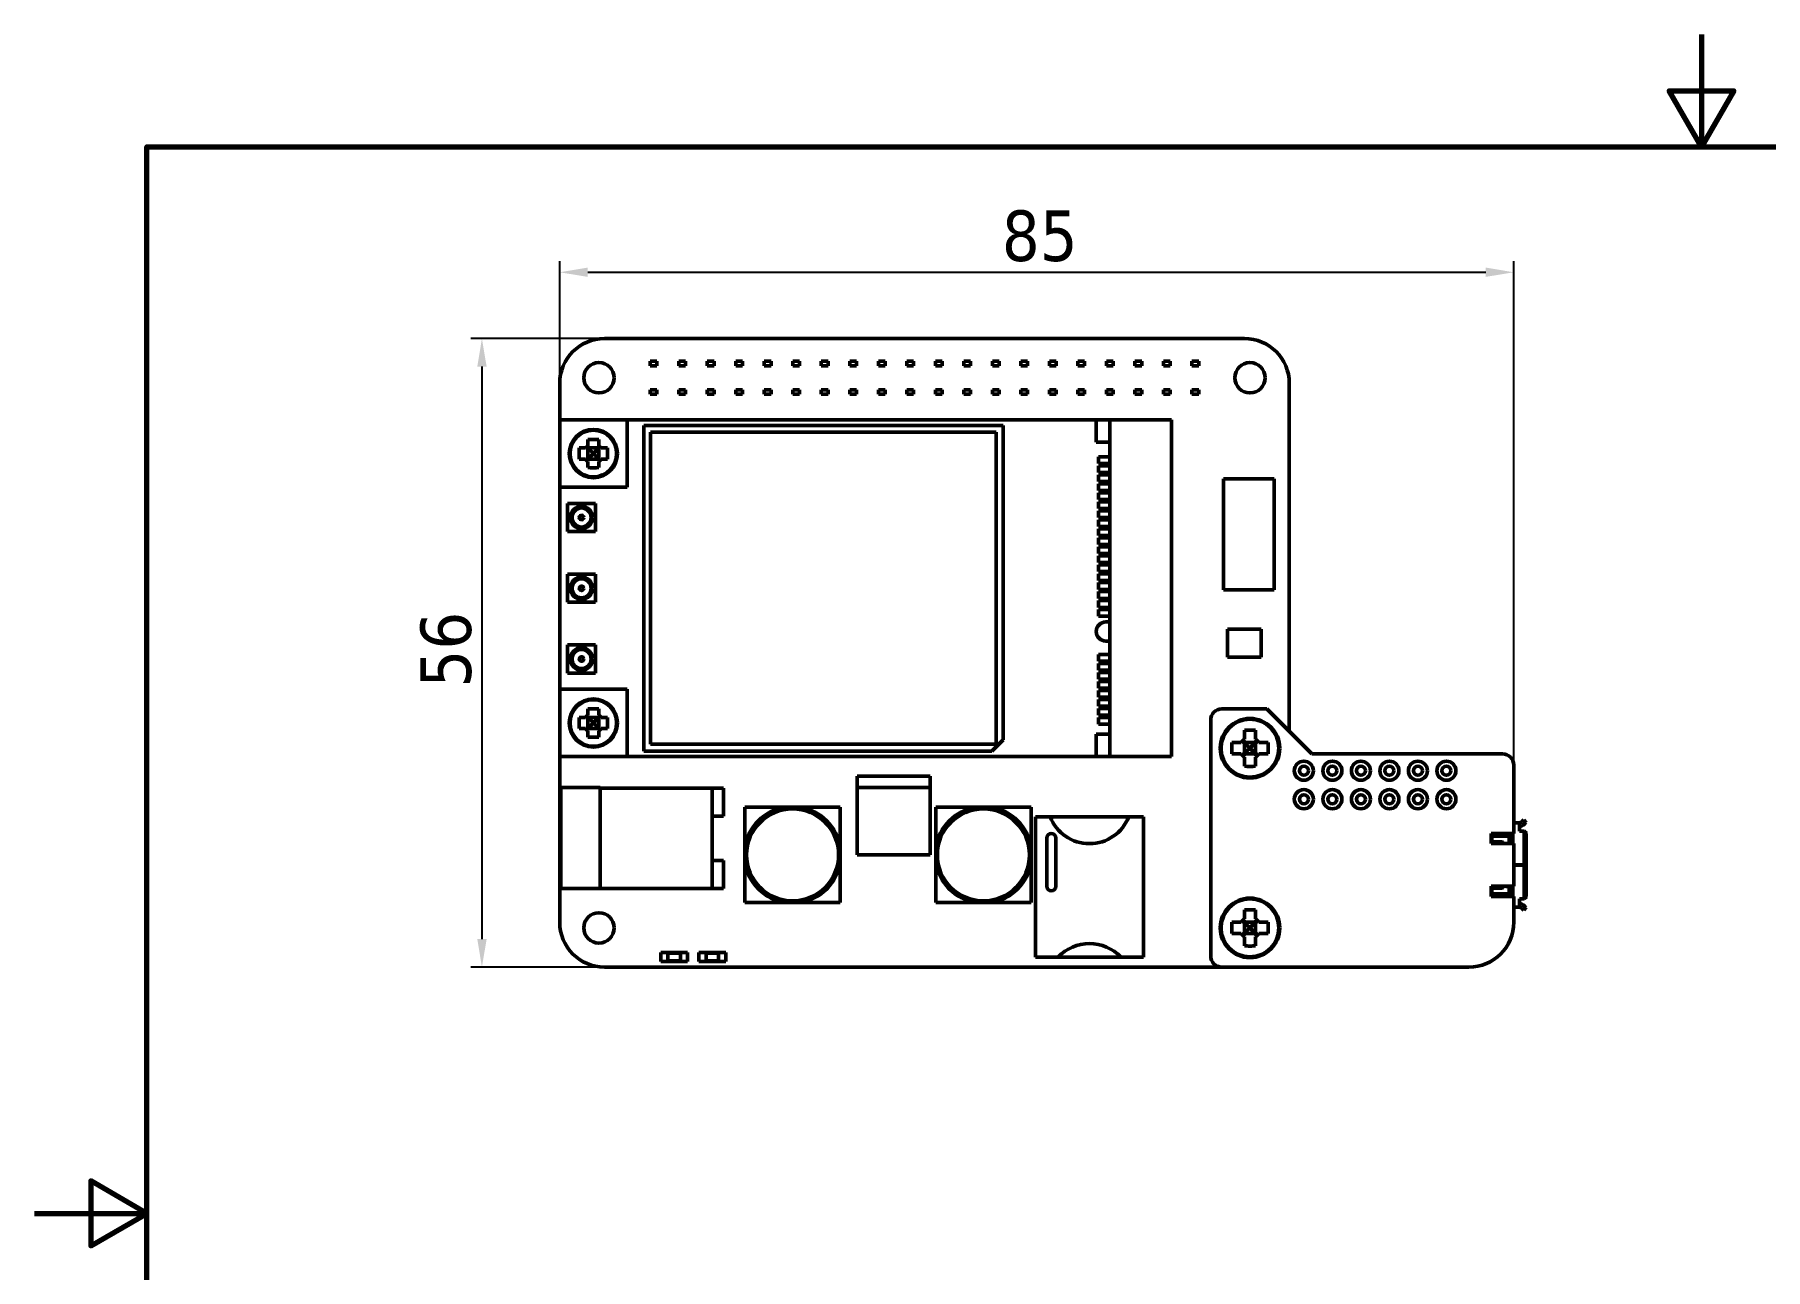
# Model space of a CAD drawing. Header units: millimetres. Extents: x 0 to 297, y 0 to 210.
# Drawn here: x 0 to 154.2, y 100 to 210 of the extents above; entities that cross this region are included whole.
import ezdxf

# ---------------------------------------------------------------- set-up
doc = ezdxf.new("R2010")
doc.units = ezdxf.units.MM
for name, color, linetype, lineweight in [('Border (ISO)', 7, 'Continuous', 70), ('Dimension (ISO)', 7, 'Continuous', 25), ('Visible (ISO)', 7, 'Continuous', 50)]:
    doc.layers.add(name, color=color, linetype=linetype, lineweight=lineweight)
doc.styles.add('Note Text (JIS)', font='tahoma.ttf')
doc.dimstyles.new('Default (JIS)', dxfattribs={"dimtxt": 4.5, "dimasz": 2.5, "dimexe": 1, "dimexo": 0, "dimgap": 0.8, "dimtad": 1, "dimrnd": 1e-08, "dimdsep": 46, "dimtxsty": 'Note Text (JIS)', "dimcen": 0.09, "dimdle": 10, "dimclrd": 256, "dimclre": 256, "dimclrt": 256, "dimadec": 0, "dimazin": 2, "dimtfac": 0.777778, "dimtmove": 0, "dimatfit": 3, "dimfxl": 1, "dimtolj": 1, "dimtzin": 0, "dimlwd": -1, "dimlwe": -1, "dimarcsym": 0})

# ---------------------------------------------------------------- blocks, each defined once
blk = doc.blocks.new('図面枠 既定の図面枠')
at = {"layer": 'Border (ISO)', "flags": 128}
for points in [[(148.5, 210), (148.5, 200), (145.61, 205), (151.39, 205), (148.5, 200)], [(10, 10), (10, 200), (287, 200), (287, 10), (10, 10)], [(0, 105), (10, 105), (5, 107.89), (5, 102.11), (10, 105)]]:
    blk.add_lwpolyline(points, dxfattribs=at)
blk = doc.blocks.new('*D5')
at = {"layer": 'Defpoints', "color": 0}
for p in [(131.78, 188.83), (46.78, 169.68), (131.78, 144.93)]:
    blk.add_point(p, dxfattribs=at)
at = {"layer": 'Dimension (ISO)'}
for p, q in [((46.78, 169.68), (46.78, 189.83)), ((131.78, 144.93), (131.78, 189.83)), ((49.28, 188.83), (129.28, 188.83))]:
    blk.add_line(p, q, dxfattribs=at)
for points in [[(49.28, 189.25), (49.28, 188.42), (46.78, 188.83)], [(129.28, 189.25), (129.28, 188.42), (131.78, 188.83)]]:
    blk.add_solid(points, dxfattribs=at)
at = {"layer": 'Dimension (ISO)', "insert": (86.17, 194.34), "char_height": 4.5, "attachment_point": 1, "style": 'Note Text (JIS)'}
blk.add_mtext('\\A1;85', dxfattribs=at)
blk = doc.blocks.new('*D6')
at = {"layer": 'Defpoints', "color": 0}
for p in [(50.78, 182.93), (39.85, 126.93), (50.78, 126.93)]:
    blk.add_point(p, dxfattribs=at)
at = {"layer": 'Dimension (ISO)'}
for p, q in [((50.78, 182.93), (38.85, 182.93)), ((39.85, 180.43), (39.85, 129.43)), ((50.78, 126.93), (38.85, 126.93))]:
    blk.add_line(p, q, dxfattribs=at)
for points in [[(39.44, 180.43), (40.27, 180.43), (39.85, 182.93)], [(39.44, 129.43), (40.27, 129.43), (39.85, 126.93)]]:
    blk.add_solid(points, dxfattribs=at)
at = {"layer": 'Dimension (ISO)', "insert": (34.37, 151.84), "char_height": 4.5, "attachment_point": 1, "rotation": 90, "style": 'Note Text (JIS)'}
blk.add_mtext('\\A1;56', dxfattribs=at)

msp = doc.modelspace()

# ---------------------------------------------------------------- linework, layer by layer
at = {"layer": 'Visible (ISO)'}
for p, q in [((107.777, 182.934), (50.777, 182.934)), ((55.447, 180.904), (54.847, 180.904)), ((54.847, 180.904), (54.847, 180.504)), ((54.847, 180.504), (55.447, 180.504)), ((55.447, 180.504), (55.447, 180.904)), ((57.987, 180.904), (57.387, 180.904)), ((57.387, 180.904), (57.387, 180.504)), ((57.387, 180.504), (57.987, 180.504)), ((57.987, 180.504), (57.987, 180.904)), ((60.527, 180.904), (59.927, 180.904)), ((59.927, 180.904), (59.927, 180.504)), ((59.927, 180.504), (60.527, 180.504)), ((60.527, 180.504), (60.527, 180.904)), ((63.067, 180.904), (62.467, 180.904)), ((62.467, 180.904), (62.467, 180.504)), ((62.467, 180.504), (63.067, 180.504)), ((63.067, 180.504), (63.067, 180.904)), ((65.607, 180.904), (65.007, 180.904)), ((65.007, 180.904), (65.007, 180.504)), ((65.007, 180.504), (65.607, 180.504)), ((65.607, 180.504), (65.607, 180.904)), ((68.147, 180.904), (67.547, 180.904)), ((67.547, 180.904), (67.547, 180.504)), ((67.547, 180.504), (68.147, 180.504)), ((68.147, 180.504), (68.147, 180.904)), ((70.687, 180.904), (70.087, 180.904)), ((70.087, 180.904), (70.087, 180.504)), ((70.087, 180.504), (70.687, 180.504)), ((70.687, 180.504), (70.687, 180.904)), ((73.227, 180.904), (72.627, 180.904)), ((72.627, 180.904), (72.627, 180.504)), ((72.627, 180.504), (73.227, 180.504)), ((73.227, 180.504), (73.227, 180.904)), ((75.767, 180.904), (75.167, 180.904)), ((75.167, 180.904), (75.167, 180.504)), ((75.167, 180.504), (75.767, 180.504)), ((75.767, 180.504), (75.767, 180.904)), ((78.307, 180.904), (77.707, 180.904)), ((77.707, 180.904), (77.707, 180.504)), ((77.707, 180.504), (78.307, 180.504)), ((78.307, 180.504), (78.307, 180.904)), ((80.847, 180.904), (80.247, 180.904)), ((80.247, 180.904), (80.247, 180.504)), ((80.247, 180.504), (80.847, 180.504)), ((80.847, 180.504), (80.847, 180.904)), ((83.387, 180.904), (82.787, 180.904)), ((82.787, 180.904), (82.787, 180.504)), ((82.787, 180.504), (83.387, 180.504)), ((83.387, 180.504), (83.387, 180.904)), ((85.927, 180.904), (85.327, 180.904)), ((85.327, 180.904), (85.327, 180.504)), ((85.327, 180.504), (85.927, 180.504)), ((85.927, 180.504), (85.927, 180.904)), ((88.467, 180.904), (87.867, 180.904)), ((87.867, 180.904), (87.867, 180.504)), ((87.867, 180.504), (88.467, 180.504)), ((88.467, 180.504), (88.467, 180.904)), ((91.007, 180.904), (90.407, 180.904)), ((90.407, 180.904), (90.407, 180.504)), ((90.407, 180.504), (91.007, 180.504)), ((91.007, 180.504), (91.007, 180.904)), ((93.547, 180.904), (92.947, 180.904)), ((92.947, 180.904), (92.947, 180.504)), ((92.947, 180.504), (93.547, 180.504)), ((93.547, 180.504), (93.547, 180.904)), ((96.087, 180.904), (95.487, 180.904)), ((95.487, 180.904), (95.487, 180.504)), ((95.487, 180.504), (96.087, 180.504)), ((96.087, 180.504), (96.087, 180.904)), ((98.627, 180.904), (98.027, 180.904)), ((98.027, 180.904), (98.027, 180.504)), ((98.027, 180.504), (98.627, 180.504)), ((98.627, 180.504), (98.627, 180.904)), ((101.167, 180.904), (100.567, 180.904)), ((100.567, 180.904), (100.567, 180.504)), ((100.567, 180.504), (101.167, 180.504)), ((101.167, 180.504), (101.167, 180.904)), ((103.707, 180.904), (103.107, 180.904)), ((103.107, 180.904), (103.107, 180.504)), ((103.107, 180.504), (103.707, 180.504)), ((103.707, 180.504), (103.707, 180.904)), ((46.777, 178.934), (46.777, 175.684)), ((111.777, 147.934), (111.777, 178.934)), ((55.447, 178.364), (54.847, 178.364)), ((54.847, 178.364), (54.847, 177.964)), ((54.847, 177.964), (55.447, 177.964)), ((55.447, 177.964), (55.447, 178.364)), ((57.987, 178.364), (57.387, 178.364)), ((57.387, 178.364), (57.387, 177.964)), ((57.387, 177.964), (57.987, 177.964)), ((57.987, 177.964), (57.987, 178.364)), ((60.527, 178.364), (59.927, 178.364)), ((59.927, 178.364), (59.927, 177.964)), ((59.927, 177.964), (60.527, 177.964)), ((60.527, 177.964), (60.527, 178.364)), ((63.067, 178.364), (62.467, 178.364)), ((62.467, 178.364), (62.467, 177.964)), ((62.467, 177.964), (63.067, 177.964)), ((63.067, 177.964), (63.067, 178.364)), ((65.607, 178.364), (65.007, 178.364)), ((65.007, 178.364), (65.007, 177.964)), ((65.007, 177.964), (65.607, 177.964)), ((65.607, 177.964), (65.607, 178.364)), ((68.147, 178.364), (67.547, 178.364)), ((67.547, 178.364), (67.547, 177.964)), ((67.547, 177.964), (68.147, 177.964)), ((68.147, 177.964), (68.147, 178.364)), ((70.687, 178.364), (70.087, 178.364)), ((70.087, 178.364), (70.087, 177.964)), ((70.087, 177.964), (70.687, 177.964)), ((70.687, 177.964), (70.687, 178.364)), ((73.227, 178.364), (72.627, 178.364)), ((72.627, 178.364), (72.627, 177.964)), ((72.627, 177.964), (73.227, 177.964)), ((73.227, 177.964), (73.227, 178.364)), ((75.767, 178.364), (75.167, 178.364)), ((75.167, 178.364), (75.167, 177.964)), ((75.167, 177.964), (75.767, 177.964)), ((75.767, 177.964), (75.767, 178.364)), ((78.307, 178.364), (77.707, 178.364)), ((77.707, 178.364), (77.707, 177.964)), ((77.707, 177.964), (78.307, 177.964)), ((78.307, 177.964), (78.307, 178.364)), ((80.847, 178.364), (80.247, 178.364)), ((80.247, 178.364), (80.247, 177.964)), ((80.247, 177.964), (80.847, 177.964)), ((80.847, 177.964), (80.847, 178.364)), ((83.387, 178.364), (82.787, 178.364)), ((82.787, 178.364), (82.787, 177.964)), ((82.787, 177.964), (83.387, 177.964)), ((83.387, 177.964), (83.387, 178.364)), ((85.927, 178.364), (85.327, 178.364)), ((85.327, 178.364), (85.327, 177.964)), ((85.327, 177.964), (85.927, 177.964)), ((85.927, 177.964), (85.927, 178.364)), ((88.467, 178.364), (87.867, 178.364)), ((87.867, 178.364), (87.867, 177.964)), ((87.867, 177.964), (88.467, 177.964)), ((88.467, 177.964), (88.467, 178.364)), ((91.007, 178.364), (90.407, 178.364)), ((90.407, 178.364), (90.407, 177.964)), ((90.407, 177.964), (91.007, 177.964)), ((91.007, 177.964), (91.007, 178.364)), ((93.547, 178.364), (92.947, 178.364)), ((92.947, 178.364), (92.947, 177.964)), ((92.947, 177.964), (93.547, 177.964)), ((93.547, 177.964), (93.547, 178.364)), ((96.087, 178.364), (95.487, 178.364)), ((95.487, 178.364), (95.487, 177.964)), ((95.487, 177.964), (96.087, 177.964)), ((96.087, 177.964), (96.087, 178.364)), ((98.627, 178.364), (98.027, 178.364)), ((98.027, 178.364), (98.027, 177.964)), ((98.027, 177.964), (98.627, 177.964)), ((98.627, 177.964), (98.627, 178.364)), ((101.167, 178.364), (100.567, 178.364)), ((100.567, 178.364), (100.567, 177.964)), ((100.567, 177.964), (101.167, 177.964)), ((101.167, 177.964), (101.167, 178.364)), ((103.707, 178.364), (103.107, 178.364)), ((103.107, 178.364), (103.107, 177.964)), ((103.107, 177.964), (103.707, 177.964)), ((103.707, 177.964), (103.707, 178.364)), ((52.777, 175.684), (46.777, 175.684)), ((46.777, 175.684), (46.777, 169.684)), ((94.577, 175.684), (52.777, 175.684)), ((52.777, 169.684), (52.777, 175.684)), ((86.277, 175.184), (54.277, 175.184)), ((54.277, 175.184), (54.277, 146.184)), ((54.877, 174.584), (54.877, 146.784)), ((85.677, 174.584), (54.877, 174.584)), ((85.677, 146.784), (85.677, 174.584)), ((86.277, 147.184), (86.277, 175.184)), ((95.777, 175.684), (94.577, 175.684)), ((94.577, 173.684), (94.577, 175.684)), ((95.777, 175.684), (95.777, 145.684)), ((101.277, 175.684), (95.777, 175.684)), ((101.277, 145.684), (101.277, 175.684)), ((48.525, 173.184), (48.911, 173.184)), ((48.911, 173.184), (49.077, 173.184)), ((49.277, 173.384), (49.077, 173.184)), ((49.177, 173.284), (49.277, 173.184)), ((49.277, 173.55), (49.277, 173.937)), ((49.277, 173.384), (49.277, 173.55)), ((49.277, 173.184), (50.277, 173.184)), ((49.344, 173.117), (49.277, 173.184)), ((49.277, 173.184), (49.277, 172.184)), ((49.777, 172.684), (49.344, 173.117)), ((50.21, 173.117), (49.777, 172.684)), ((50.277, 173.184), (50.21, 173.117)), ((50.277, 173.937), (50.277, 173.55)), ((50.277, 173.55), (50.277, 173.384)), ((50.477, 173.184), (50.277, 173.384)), ((50.377, 173.284), (50.277, 173.184)), ((50.277, 172.184), (50.277, 173.184)), ((50.477, 173.184), (50.643, 173.184)), ((50.643, 173.184), (51.03, 173.184)), ((95.777, 173.684), (94.577, 173.684)), ((48.911, 172.184), (48.525, 172.184)), ((49.077, 172.184), (48.911, 172.184)), ((49.077, 172.184), (49.277, 171.984)), ((49.177, 172.084), (49.277, 172.184)), ((49.277, 172.184), (49.344, 172.251)), ((50.277, 172.184), (49.277, 172.184)), ((49.277, 171.818), (49.277, 171.984)), ((49.277, 171.432), (49.277, 171.818)), ((49.344, 172.251), (49.777, 172.684)), ((49.777, 172.684), (50.21, 172.251)), ((50.21, 172.251), (50.277, 172.184)), ((50.277, 171.984), (50.477, 172.184)), ((50.377, 172.084), (50.277, 172.184)), ((50.277, 171.984), (50.277, 171.818)), ((50.277, 171.818), (50.277, 171.432)), ((50.643, 172.184), (50.477, 172.184)), ((51.03, 172.184), (50.643, 172.184)), ((94.777, 172.384), (94.777, 171.784)), ((95.777, 172.384), (94.777, 172.384)), ((94.777, 171.784), (95.777, 171.784)), ((94.777, 171.584), (94.777, 170.984)), ((95.777, 171.584), (94.777, 171.584)), ((46.777, 169.684), (46.777, 151.684)), ((46.777, 169.684), (52.777, 169.684)), ((94.777, 170.984), (95.777, 170.984)), ((94.777, 170.784), (94.777, 170.184)), ((95.777, 170.784), (94.777, 170.784)), ((94.777, 170.184), (95.777, 170.184)), ((94.777, 169.984), (94.777, 169.384)), ((95.777, 169.984), (94.777, 169.984)), ((105.927, 170.434), (105.927, 160.534)), ((110.427, 170.434), (105.927, 170.434)), ((110.427, 160.534), (110.427, 170.434)), ((49.977, 168.234), (47.477, 168.234)), ((47.477, 168.234), (47.477, 165.734)), ((49.977, 165.734), (49.977, 168.234)), ((94.777, 169.384), (95.777, 169.384)), ((94.777, 169.184), (94.777, 168.584)), ((95.777, 169.184), (94.777, 169.184)), ((94.777, 168.584), (95.777, 168.584)), ((94.777, 168.384), (94.777, 167.784)), ((95.777, 168.384), (94.777, 168.384)), ((94.777, 167.784), (95.777, 167.784)), ((94.777, 167.584), (94.777, 166.984)), ((95.777, 167.584), (94.777, 167.584)), ((94.777, 166.984), (95.777, 166.984)), ((94.777, 166.784), (94.777, 166.184)), ((95.777, 166.784), (94.777, 166.784)), ((47.477, 165.734), (49.977, 165.734)), ((94.777, 166.184), (95.777, 166.184)), ((94.777, 165.984), (94.777, 165.384)), ((95.777, 165.984), (94.777, 165.984)), ((94.777, 165.384), (95.777, 165.384)), ((94.777, 165.184), (94.777, 164.584)), ((95.777, 165.184), (94.777, 165.184)), ((94.777, 164.584), (95.777, 164.584)), ((94.777, 164.384), (94.777, 163.784)), ((95.777, 164.384), (94.777, 164.384)), ((94.777, 163.784), (95.777, 163.784)), ((94.777, 163.584), (94.777, 162.984)), ((95.777, 163.584), (94.777, 163.584)), ((47.477, 161.934), (47.477, 159.434)), ((49.977, 161.934), (47.477, 161.934)), ((49.977, 159.434), (49.977, 161.934)), ((94.777, 162.984), (95.777, 162.984)), ((94.777, 162.784), (94.777, 162.184)), ((95.777, 162.784), (94.777, 162.784)), ((94.777, 162.184), (95.777, 162.184)), ((94.777, 161.984), (94.777, 161.384)), ((95.777, 161.984), (94.777, 161.984)), ((94.777, 161.384), (95.777, 161.384)), ((94.777, 161.184), (94.777, 160.584)), ((95.777, 161.184), (94.777, 161.184)), ((94.777, 160.584), (95.777, 160.584)), ((94.777, 160.384), (94.777, 159.784)), ((95.777, 160.384), (94.777, 160.384)), ((105.927, 160.534), (110.427, 160.534)), ((47.477, 159.434), (49.977, 159.434)), ((94.777, 159.784), (95.777, 159.784)), ((94.777, 159.584), (94.777, 158.984)), ((95.777, 159.584), (94.777, 159.584)), ((94.777, 158.984), (95.777, 158.984)), ((94.777, 158.784), (94.777, 158.184)), ((95.777, 158.784), (94.777, 158.784)), ((94.777, 158.184), (95.777, 158.184)), ((95.427, 157.684), (95.777, 157.684)), ((95.777, 155.984), (95.427, 155.984)), ((106.277, 157.034), (106.277, 154.534)), ((109.277, 157.034), (106.277, 157.034)), ((109.277, 154.534), (109.277, 157.034)), ((49.977, 155.634), (47.477, 155.634)), ((47.477, 155.634), (47.477, 153.134)), ((49.977, 153.134), (49.977, 155.634)), ((94.777, 154.784), (94.777, 154.184)), ((95.777, 154.784), (94.777, 154.784)), ((106.277, 154.534), (109.277, 154.534)), ((47.477, 153.134), (49.977, 153.134)), ((94.777, 154.184), (95.777, 154.184)), ((94.777, 153.984), (94.777, 153.384)), ((95.777, 153.984), (94.777, 153.984)), ((94.777, 153.384), (95.777, 153.384)), ((94.777, 153.184), (94.777, 152.584)), ((95.777, 153.184), (94.777, 153.184)), ((52.777, 151.684), (46.777, 151.684)), ((46.777, 151.684), (46.777, 145.684)), ((52.777, 145.684), (52.777, 151.684)), ((94.777, 152.584), (95.777, 152.584)), ((94.777, 152.384), (94.777, 151.784)), ((95.777, 152.384), (94.777, 152.384)), ((94.777, 151.784), (95.777, 151.784)), ((94.777, 151.584), (94.777, 150.984)), ((95.777, 151.584), (94.777, 151.584)), ((49.277, 149.55), (49.277, 149.937)), ((50.277, 149.937), (50.277, 149.55)), ((94.777, 150.984), (95.777, 150.984)), ((94.777, 150.784), (94.777, 150.184)), ((95.777, 150.784), (94.777, 150.784)), ((94.777, 150.184), (95.777, 150.184)), ((94.777, 149.984), (94.777, 149.384)), ((95.777, 149.984), (94.777, 149.984)), ((109.777, 149.934), (105.777, 149.934)), ((113.777, 145.934), (109.777, 149.934)), ((48.525, 149.184), (48.911, 149.184)), ((48.911, 148.184), (48.525, 148.184)), ((48.911, 149.184), (49.077, 149.184)), ((49.077, 148.184), (48.911, 148.184)), ((49.277, 149.384), (49.077, 149.184)), ((49.077, 148.184), (49.277, 147.984)), ((49.177, 149.284), (49.277, 149.184)), ((49.177, 148.084), (49.277, 148.184)), ((49.277, 149.384), (49.277, 149.55)), ((49.277, 149.184), (50.277, 149.184)), ((49.344, 149.117), (49.277, 149.184)), ((49.277, 149.184), (49.277, 148.184)), ((49.277, 148.184), (49.344, 148.251)), ((50.277, 148.184), (49.277, 148.184)), ((49.777, 148.684), (49.344, 149.117)), ((49.344, 148.251), (49.777, 148.684)), ((50.21, 149.117), (49.777, 148.684)), ((49.777, 148.684), (50.21, 148.251)), ((50.277, 149.184), (50.21, 149.117)), ((50.21, 148.251), (50.277, 148.184)), ((50.277, 149.55), (50.277, 149.384)), ((50.477, 149.184), (50.277, 149.384)), ((50.377, 149.284), (50.277, 149.184)), ((50.277, 148.184), (50.277, 149.184)), ((50.277, 147.984), (50.477, 148.184)), ((50.377, 148.084), (50.277, 148.184)), ((50.477, 149.184), (50.643, 149.184)), ((50.643, 148.184), (50.477, 148.184)), ((50.643, 149.184), (51.03, 149.184)), ((51.03, 148.184), (50.643, 148.184)), ((94.777, 149.384), (95.777, 149.384)), ((94.777, 149.184), (94.777, 148.584)), ((95.777, 149.184), (94.777, 149.184)), ((94.777, 148.584), (95.777, 148.584)), ((104.777, 148.934), (104.777, 127.934)), ((107.777, 147.3), (107.777, 148.041)), ((108.777, 148.041), (108.777, 147.3)), ((49.277, 147.818), (49.277, 147.984)), ((49.277, 147.432), (49.277, 147.818)), ((50.277, 147.984), (50.277, 147.818)), ((50.277, 147.818), (50.277, 147.432)), ((54.877, 146.784), (85.677, 146.784)), ((85.277, 146.184), (86.277, 147.184)), ((94.577, 145.684), (94.577, 147.684)), ((94.577, 147.684), (95.777, 147.684)), ((106.67, 146.934), (107.411, 146.934)), ((107.411, 146.934), (107.477, 146.934)), ((107.777, 147.234), (107.477, 146.934)), ((107.777, 146.934), (107.627, 147.084)), ((107.777, 147.234), (107.777, 147.3)), ((107.777, 146.934), (107.777, 145.934)), ((108.277, 146.434), (107.777, 146.934)), ((107.777, 146.934), (108.777, 146.934)), ((108.777, 146.934), (108.277, 146.434)), ((108.777, 147.3), (108.777, 147.234)), ((109.077, 146.934), (108.777, 147.234)), ((108.927, 147.084), (108.777, 146.934)), ((108.777, 145.934), (108.777, 146.934)), ((109.077, 146.934), (109.143, 146.934)), ((109.143, 146.934), (109.884, 146.934)), ((46.777, 145.684), (46.777, 130.934)), ((46.777, 145.684), (52.777, 145.684)), ((52.777, 145.684), (94.577, 145.684)), ((54.277, 146.184), (85.277, 146.184)), ((94.577, 145.684), (95.777, 145.684)), ((95.777, 145.684), (101.277, 145.684)), ((107.411, 145.934), (106.67, 145.934)), ((107.477, 145.934), (107.411, 145.934)), ((107.477, 145.934), (107.777, 145.634)), ((107.627, 145.784), (107.777, 145.934)), ((107.777, 145.934), (108.277, 146.434)), ((108.777, 145.934), (107.777, 145.934)), ((107.777, 145.568), (107.777, 145.634)), ((107.777, 144.827), (107.777, 145.568)), ((108.277, 146.434), (108.777, 145.934)), ((108.777, 145.634), (109.077, 145.934)), ((108.777, 145.934), (108.927, 145.784)), ((108.777, 145.634), (108.777, 145.568)), ((108.777, 145.568), (108.777, 144.827)), ((109.143, 145.934), (109.077, 145.934)), ((109.884, 145.934), (109.143, 145.934)), ((130.777, 145.934), (113.777, 145.934)), ((79.777, 143.934), (73.277, 143.934)), ((73.277, 143.934), (73.277, 142.934)), ((79.777, 142.934), (79.777, 143.934)), ((131.777, 138.834), (131.777, 144.934)), ((46.877, 142.934), (46.877, 133.934)), ((50.377, 142.934), (46.877, 142.934)), ((50.377, 133.934), (50.377, 142.934)), ((50.377, 142.88), (60.377, 142.88)), ((60.377, 142.88), (61.377, 142.88)), ((60.377, 133.934), (60.377, 142.88)), ((61.377, 142.88), (61.377, 140.38)), ((73.277, 142.934), (73.277, 136.934)), ((79.777, 142.934), (73.277, 142.934)), ((79.777, 136.934), (79.777, 142.934)), ((60.377, 140.38), (61.377, 140.38)), ((63.277, 141.184), (63.277, 137.588)), ((66.874, 141.184), (63.277, 141.184)), ((66.874, 141.184), (68.181, 141.184)), ((71.777, 141.184), (68.181, 141.184)), ((71.777, 137.588), (71.777, 141.184)), ((80.277, 141.184), (80.277, 137.588)), ((83.874, 141.184), (80.277, 141.184)), ((83.874, 141.184), (85.181, 141.184)), ((88.777, 141.184), (85.181, 141.184)), ((88.777, 137.588), (88.777, 141.184)), ((90.477, 140.334), (89.177, 140.334)), ((89.177, 140.334), (89.177, 127.834)), ((90.477, 140.334), (97.477, 140.334)), ((98.777, 140.334), (97.477, 140.334)), ((98.777, 127.834), (98.777, 140.334)), ((129.777, 137.934), (129.777, 138.834)), ((129.777, 138.834), (131.777, 138.834)), ((130.827, 138.823), (131.226, 138.823)), ((131.227, 138.734), (131.227, 138.809)), ((131.777, 139.784), (132.277, 139.784)), ((132.277, 139.784), (132.277, 139.184)), ((132.277, 139.184), (132.277, 139.034)), ((132.277, 139.034), (132.445, 139.034)), ((132.445, 139.034), (132.544, 139.034)), ((132.489, 139.871), (132.524, 139.906)), ((132.666, 140.047), (132.524, 139.906)), ((132.712, 139.034), (132.544, 139.034)), ((132.666, 140.047), (132.877, 139.834)), ((132.735, 139.693), (132.7, 139.658)), ((132.71, 136.259), (132.71, 138.834)), ((132.735, 139.693), (132.877, 139.834)), ((132.877, 136.259), (132.877, 138.834)), ((63.277, 136.28), (63.277, 137.588)), ((71.777, 137.588), (71.777, 136.28)), ((80.277, 136.28), (80.277, 137.588)), ((88.777, 137.588), (88.777, 136.28)), ((90.177, 134.134), (90.177, 138.434)), ((90.977, 138.434), (90.977, 134.134)), ((131.777, 137.934), (129.777, 137.934)), ((129.827, 138.634), (129.827, 138.184)), ((129.827, 138.606), (131.367, 138.606)), ((130.727, 138.734), (129.927, 138.734)), ((129.927, 138.084), (130.727, 138.084)), ((131.367, 138.734), (131.227, 138.734)), ((131.227, 138.084), (131.367, 138.084)), ((131.227, 138.009), (131.227, 138.084)), ((131.367, 138.734), (131.45, 138.734)), ((131.367, 138.084), (131.367, 138.734)), ((131.45, 138.084), (131.367, 138.084)), ((131.45, 138.734), (131.686, 138.734)), ((131.45, 138.084), (131.45, 138.734)), ((131.686, 138.084), (131.45, 138.084)), ((131.686, 138.084), (131.686, 138.734)), ((131.686, 138.734), (131.793, 138.734)), ((131.793, 138.084), (131.686, 138.084)), ((131.777, 134.134), (131.777, 137.934)), ((131.793, 138.734), (131.836, 138.734)), ((131.836, 138.084), (131.793, 138.084)), ((60.377, 136.434), (61.377, 136.434)), ((61.377, 136.434), (61.377, 133.934)), ((63.277, 136.28), (63.277, 132.684)), ((71.777, 132.684), (71.777, 136.28)), ((73.277, 136.934), (79.777, 136.934)), ((80.277, 136.28), (80.277, 132.684)), ((88.777, 132.684), (88.777, 136.28)), ((131.777, 136.059), (132.277, 136.059)), ((132.277, 136.009), (131.777, 136.009)), ((132.277, 136.059), (132.445, 136.059)), ((132.445, 136.009), (132.277, 136.009)), ((132.445, 136.059), (132.544, 136.059)), ((132.544, 136.009), (132.445, 136.009)), ((132.544, 136.059), (132.712, 136.059)), ((132.712, 136.009), (132.544, 136.009)), ((132.71, 135.809), (132.71, 133.234)), ((132.877, 136.259), (132.877, 135.809)), ((132.877, 135.809), (132.877, 133.234)), ((46.877, 133.934), (50.377, 133.934)), ((50.377, 133.934), (60.377, 133.934)), ((60.377, 133.934), (61.377, 133.934)), ((63.277, 132.684), (66.874, 132.684)), ((68.181, 132.684), (66.874, 132.684)), ((68.181, 132.684), (71.777, 132.684)), ((80.277, 132.684), (83.874, 132.684)), ((85.181, 132.684), (83.874, 132.684)), ((85.181, 132.684), (88.777, 132.684)), ((129.777, 133.234), (129.777, 134.134)), ((129.777, 134.134), (131.777, 134.134)), ((131.777, 133.234), (129.777, 133.234)), ((129.827, 133.434), (129.827, 133.884)), ((129.827, 133.462), (131.367, 133.462)), ((129.927, 133.984), (130.727, 133.984)), ((130.727, 133.334), (129.927, 133.334)), ((130.827, 133.245), (131.226, 133.245)), ((131.227, 134.059), (131.227, 133.984)), ((131.227, 133.984), (131.367, 133.984)), ((131.367, 133.334), (131.227, 133.334)), ((131.227, 133.334), (131.227, 133.259)), ((131.45, 133.984), (131.367, 133.984)), ((131.367, 133.984), (131.367, 133.334)), ((131.367, 133.334), (131.45, 133.334)), ((131.45, 133.984), (131.45, 133.334)), ((131.686, 133.984), (131.45, 133.984)), ((131.45, 133.334), (131.686, 133.334)), ((131.686, 133.984), (131.686, 133.334)), ((131.793, 133.984), (131.686, 133.984)), ((131.686, 133.334), (131.793, 133.334)), ((131.777, 130.934), (131.777, 133.234)), ((131.836, 133.984), (131.793, 133.984)), ((131.793, 133.334), (131.836, 133.334)), ((132.277, 133.034), (132.277, 132.884)), ((132.277, 133.034), (132.445, 133.034)), ((132.277, 132.884), (132.277, 132.284)), ((132.445, 133.034), (132.544, 133.034)), ((132.712, 133.034), (132.544, 133.034)), ((107.777, 131.234), (107.477, 130.934)), ((107.777, 130.934), (107.627, 131.084)), ((107.777, 131.3), (107.777, 132.041)), ((107.777, 131.234), (107.777, 131.3)), ((108.777, 132.041), (108.777, 131.3)), ((108.777, 131.3), (108.777, 131.234)), ((109.077, 130.934), (108.777, 131.234)), ((108.927, 131.084), (108.777, 130.934)), ((131.777, 132.284), (132.277, 132.284)), ((132.524, 132.162), (132.489, 132.197)), ((132.524, 132.162), (132.666, 132.021)), ((132.877, 132.234), (132.666, 132.021)), ((132.7, 132.41), (132.735, 132.375)), ((132.877, 132.234), (132.735, 132.375)), ((106.67, 130.934), (107.411, 130.934)), ((107.411, 129.934), (106.67, 129.934)), ((107.411, 130.934), (107.477, 130.934)), ((107.477, 129.934), (107.411, 129.934)), ((107.477, 129.934), (107.777, 129.634)), ((107.627, 129.784), (107.777, 129.934)), ((107.777, 130.934), (107.777, 129.934)), ((108.277, 130.434), (107.777, 130.934)), ((107.777, 130.934), (108.777, 130.934)), ((107.777, 129.934), (108.277, 130.434)), ((108.777, 129.934), (107.777, 129.934)), ((107.777, 129.568), (107.777, 129.634)), ((107.777, 128.827), (107.777, 129.568)), ((108.777, 130.934), (108.277, 130.434)), ((108.277, 130.434), (108.777, 129.934)), ((108.777, 129.934), (108.777, 130.934)), ((108.777, 129.634), (109.077, 129.934)), ((108.777, 129.934), (108.927, 129.784)), ((108.777, 129.634), (108.777, 129.568)), ((108.777, 129.568), (108.777, 128.827)), ((109.077, 130.934), (109.143, 130.934)), ((109.143, 129.934), (109.077, 129.934)), ((109.143, 130.934), (109.884, 130.934)), ((109.884, 129.934), (109.143, 129.934)), ((55.777, 128.234), (55.777, 127.434)), ((58.177, 128.234), (55.777, 128.234)), ((56.427, 128.184), (56.427, 127.484)), ((57.527, 128.184), (56.427, 128.184)), ((57.527, 127.484), (57.527, 128.184)), ((58.177, 127.434), (58.177, 128.234)), ((59.177, 128.234), (59.177, 127.434)), ((61.577, 128.234), (59.177, 128.234)), ((59.827, 128.184), (59.827, 127.484)), ((60.927, 128.184), (59.827, 128.184)), ((60.927, 127.484), (60.927, 128.184)), ((61.577, 127.434), (61.577, 128.234)), ((50.777, 126.934), (105.777, 126.934)), ((55.777, 127.434), (58.177, 127.434)), ((56.427, 127.484), (57.527, 127.484)), ((59.177, 127.434), (61.577, 127.434)), ((59.827, 127.484), (60.927, 127.484)), ((89.177, 127.834), (91.177, 127.834)), ((96.777, 127.834), (91.177, 127.834)), ((96.777, 127.834), (98.777, 127.834)), ((105.777, 126.934), (127.777, 126.934))]:
    msp.add_line(p, q, dxfattribs=at)
for centre, radius in [((50.277, 179.434), 1.35), ((108.277, 179.434), 1.35), ((49.777, 172.684), 2.15), ((49.777, 172.684), 2.072), ((48.727, 166.984), 1), ((48.727, 166.984), 0.85), ((48.727, 166.984), 0.2), ((48.727, 160.684), 1), ((48.727, 160.684), 0.85), ((48.727, 160.684), 0.2), ((48.727, 154.384), 1), ((48.727, 154.384), 0.85), ((48.727, 154.384), 0.2), ((49.777, 148.684), 2.15), ((49.777, 148.684), 2.072), ((108.277, 146.434), 2.65), ((108.277, 146.434), 2.577), ((113.077, 144.434), 0.85), ((115.617, 144.434), 0.85), ((118.157, 144.434), 0.85), ((120.697, 144.434), 0.85), ((123.237, 144.434), 0.85), ((125.777, 144.434), 0.85), ((113.077, 144.434), 0.4), ((115.617, 144.434), 0.4), ((118.157, 144.434), 0.4), ((120.697, 144.434), 0.4), ((123.237, 144.434), 0.4), ((125.777, 144.434), 0.4), ((113.077, 141.894), 0.85), ((113.077, 141.894), 0.4), ((115.617, 141.894), 0.85), ((115.617, 141.894), 0.4), ((118.157, 141.894), 0.85), ((118.157, 141.894), 0.4), ((120.697, 141.894), 0.85), ((120.697, 141.894), 0.4), ((123.237, 141.894), 0.85), ((123.237, 141.894), 0.4), ((125.777, 141.894), 0.85), ((125.777, 141.894), 0.4), ((67.527, 136.934), 4.1), ((84.527, 136.934), 4.1), ((108.277, 130.434), 2.65), ((108.277, 130.434), 2.577), ((50.277, 130.434), 1.35)]:
    msp.add_circle(centre, radius, dxfattribs=at)
for centre, radius, start, end in [((50.777, 178.934), 4, 90, 180), ((107.777, 178.934), 4, 0, 90), ((95.427, 156.834), 0.85, 90, 270), ((105.777, 148.934), 1, 90, 180), ((130.777, 144.934), 1, 0, 90), ((67.527, 136.934), 4.3, 98.74601, 171.25399), ((67.527, 136.934), 4.3, 8.74601, 81.25399), ((84.527, 136.934), 4.3, 98.74601, 171.25399), ((84.527, 136.934), 4.3, 8.74601, 81.25399), ((93.977, 141.686), 3.752, 201.12202, 338.87798), ((90.577, 138.434), 0.4, 0, 180), ((130.727, 138.834), 0.1, 270, 352.81924), ((130.926, 138.809), 0.1, 165.52249, 172.81924), ((131.127, 138.809), 0.1, 0, 14.47751), ((132.277, 140.084), 0.3, 270, 314.76027), ((132.277, 140.084), 0.6, 270, 314.76027), ((129.927, 138.634), 0.1, 90, 180), ((129.927, 138.184), 0.1, 180, 270), ((130.727, 137.984), 0.1, 7.18076, 90), ((130.926, 138.009), 0.1, 187.18076, 228.59038), ((131.127, 138.009), 0.1, 311.40962, 0), ((67.527, 136.934), 4.3, 188.74601, 261.25399), ((67.527, 136.934), 4.3, 278.74601, 351.25399), ((84.527, 136.934), 4.3, 188.74601, 261.25399), ((84.527, 136.934), 4.3, 278.74601, 351.25399), ((90.577, 134.134), 0.4, 180, 0), ((129.927, 133.884), 0.1, 90, 180), ((129.927, 133.434), 0.1, 180, 270), ((130.727, 134.084), 0.1, 270, 352.81924), ((130.727, 133.234), 0.1, 7.18076, 90), ((130.926, 134.059), 0.1, 131.40962, 172.81924), ((130.926, 133.259), 0.1, 187.18076, 194.47751), ((131.127, 134.059), 0.1, 0, 48.59038), ((131.127, 133.259), 0.1, 345.52249, 0), ((132.277, 131.984), 0.6, 45.23973, 90), ((132.277, 131.984), 0.3, 45.23973, 90), ((50.777, 130.934), 4, 180, 270), ((127.777, 130.934), 4, 270, 0), ((93.977, 125.167), 3.867, 43.60282, 136.39718), ((105.777, 127.934), 1, 180, 270)]:
    msp.add_arc(centre, radius, start, end, dxfattribs=at)
for centre, major_axis, start_param, end_param in [((132.544, 138.834), (0, 0.2), 4.712389, 6.2831853), ((132.712, 138.834), (0, 0.2), 4.712389, 6.2831853), ((132.544, 136.259), (0, -0.2), 0, 1.5707963), ((132.544, 135.809), (0, 0.2), 4.712389, 6.2831853), ((132.712, 136.259), (0, -0.2), 0, 1.5707963), ((132.712, 135.809), (0, 0.2), 4.712389, 6.2831853), ((132.544, 133.234), (0, -0.2), 0, 1.5707963), ((132.712, 133.234), (0, -0.2), 0, 1.5707963)]:
    msp.add_ellipse(centre, major_axis=major_axis, ratio=0.8290376, start_param=start_param, end_param=end_param, dxfattribs=at)
for points, knots in [([(48.525, 172.184), (48.519, 172.356), (48.517, 172.526), (48.517, 172.842), (48.519, 173.012), (48.525, 173.184)], [0.757808686, 0.757808686, 0.757808686, 0.757808686, 0.80522232, 0.80522232, 0.852635953, 0.852635953, 0.852635953, 0.852635953]), ([(49.277, 173.937), (49.449, 173.943), (49.619, 173.945), (49.935, 173.945), (50.106, 173.943), (50.277, 173.937)], [0.757808686, 0.757808686, 0.757808686, 0.757808686, 0.80522232, 0.80522232, 0.852635953, 0.852635953, 0.852635953, 0.852635953]), ([(51.03, 173.184), (51.036, 173.012), (51.038, 172.842), (51.038, 172.526), (51.036, 172.356), (51.03, 172.184)], [0.757808686, 0.757808686, 0.757808686, 0.757808686, 0.80522232, 0.80522232, 0.852635953, 0.852635953, 0.852635953, 0.852635953]), ([(50.277, 171.432), (50.106, 171.426), (49.935, 171.424), (49.619, 171.424), (49.449, 171.426), (49.277, 171.432)], [0.757808686, 0.757808686, 0.757808686, 0.757808686, 0.80522232, 0.80522232, 0.852635953, 0.852635953, 0.852635953, 0.852635953]), ([(49.277, 149.937), (49.449, 149.943), (49.619, 149.945), (49.935, 149.945), (50.106, 149.943), (50.277, 149.937)], [0.757808686, 0.757808686, 0.757808686, 0.757808686, 0.80522232, 0.80522232, 0.852635953, 0.852635953, 0.852635953, 0.852635953]), ([(48.525, 148.184), (48.519, 148.356), (48.517, 148.526), (48.517, 148.842), (48.519, 149.012), (48.525, 149.184)], [0.757808686, 0.757808686, 0.757808686, 0.757808686, 0.80522232, 0.80522232, 0.852635953, 0.852635953, 0.852635953, 0.852635953]), ([(51.03, 149.184), (51.036, 149.012), (51.038, 148.842), (51.038, 148.526), (51.036, 148.356), (51.03, 148.184)], [0.757808686, 0.757808686, 0.757808686, 0.757808686, 0.80522232, 0.80522232, 0.852635953, 0.852635953, 0.852635953, 0.852635953]), ([(107.777, 148.041), (107.949, 148.048), (108.118, 148.052), (108.437, 148.052), (108.606, 148.048), (108.777, 148.041)], [0.732729394, 0.732729394, 0.732729394, 0.732729394, 0.780598775, 0.780598775, 0.828468156, 0.828468156, 0.828468156, 0.828468156]), ([(50.277, 147.432), (50.106, 147.426), (49.935, 147.424), (49.619, 147.424), (49.449, 147.426), (49.277, 147.432)], [0.757808686, 0.757808686, 0.757808686, 0.757808686, 0.80522232, 0.80522232, 0.852635953, 0.852635953, 0.852635953, 0.852635953]), ([(106.67, 145.934), (106.663, 146.105), (106.66, 146.275), (106.66, 146.594), (106.663, 146.763), (106.67, 146.934)], [0.732729394, 0.732729394, 0.732729394, 0.732729394, 0.780598775, 0.780598775, 0.828468156, 0.828468156, 0.828468156, 0.828468156]), ([(109.884, 146.934), (109.892, 146.763), (109.895, 146.594), (109.895, 146.275), (109.892, 146.105), (109.884, 145.934)], [0.732729394, 0.732729394, 0.732729394, 0.732729394, 0.780598775, 0.780598775, 0.828468156, 0.828468156, 0.828468156, 0.828468156]), ([(108.777, 144.827), (108.606, 144.82), (108.437, 144.817), (108.118, 144.817), (107.949, 144.82), (107.777, 144.827)], [0.732729394, 0.732729394, 0.732729394, 0.732729394, 0.780598775, 0.780598775, 0.828468156, 0.828468156, 0.828468156, 0.828468156]), ([(107.777, 132.041), (107.949, 132.048), (108.118, 132.052), (108.437, 132.052), (108.606, 132.048), (108.777, 132.041)], [0.732729394, 0.732729394, 0.732729394, 0.732729394, 0.780598775, 0.780598775, 0.828468156, 0.828468156, 0.828468156, 0.828468156]), ([(106.67, 129.934), (106.663, 130.105), (106.66, 130.275), (106.66, 130.594), (106.663, 130.763), (106.67, 130.934)], [0.732729394, 0.732729394, 0.732729394, 0.732729394, 0.780598775, 0.780598775, 0.828468156, 0.828468156, 0.828468156, 0.828468156]), ([(109.884, 130.934), (109.892, 130.763), (109.895, 130.594), (109.895, 130.275), (109.892, 130.105), (109.884, 129.934)], [0.732729394, 0.732729394, 0.732729394, 0.732729394, 0.780598775, 0.780598775, 0.828468156, 0.828468156, 0.828468156, 0.828468156]), ([(108.777, 128.827), (108.606, 128.82), (108.437, 128.817), (108.118, 128.817), (107.949, 128.82), (107.777, 128.827)], [0.732729394, 0.732729394, 0.732729394, 0.732729394, 0.780598775, 0.780598775, 0.828468156, 0.828468156, 0.828468156, 0.828468156])]:
    msp.add_open_spline(points, degree=3, knots=knots, dxfattribs=at)

# ---------------------------------------------------------------- block references
msp.add_blockref('図面枠 既定の図面枠', (0, 0))

# ---------------------------------------------------------------- dimensions: what is measured, and where the dimension line sits
at = {"layer": 'Dimension (ISO)'}
dim = msp.add_linear_dim(base=(131.777, 188.833), p1=(46.777, 169.684), p2=(131.777, 144.934), dimstyle='Default (JIS)', override={"dimgap": 0.8, "dimdec": 2, "dimtol": 0, "dimlim": 0, "dimtp": 0, "dimtm": 0, "dimtdec": 2, "dimtofl": 0, "dimatfit": 1}, dxfattribs=at)
dim.commit()
dim.dimension.update_dxf_attribs({"geometry": '*D5', "text_midpoint": (89.277, 188.833), "dimtype": 160})
dim = msp.add_linear_dim(base=(39.852, 126.934), p1=(50.777, 182.934), p2=(50.777, 126.934), angle=90, dimstyle='Default (JIS)', override={"dimgap": 0.8, "dimdec": 2, "dimtol": 0, "dimlim": 0, "dimtp": 0, "dimtm": 0, "dimtdec": 2, "dimtofl": 0, "dimatfit": 1}, dxfattribs=at)
dim.commit()
dim.dimension.update_dxf_attribs({"geometry": '*D6', "text_midpoint": (39.852, 154.934), "dimtype": 160})

doc.saveas('drawing.dxf')
